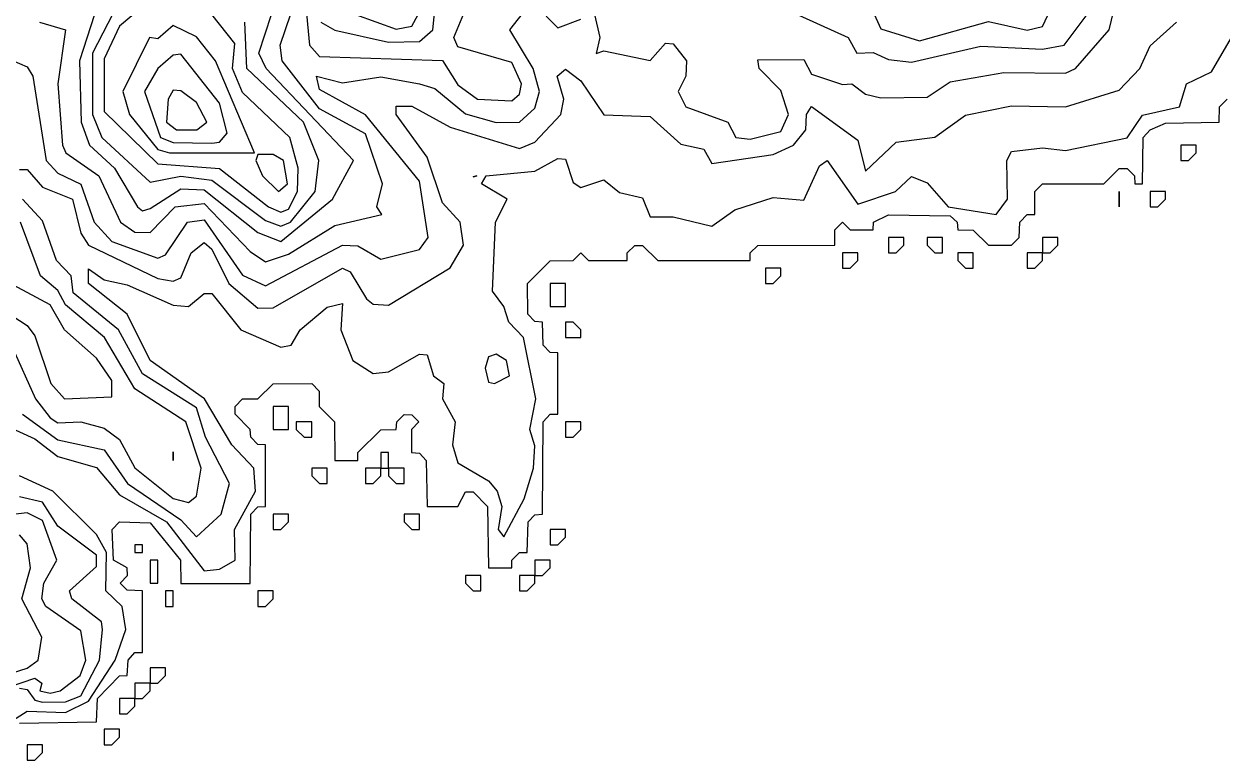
# Model space of a CAD drawing. Header units: metres. Extents: x 310028 to 360472, y 4137098 to 4159193.
# Drawn here: x 314416 to 316753, y 4138238 to 4139674 of the extents above; entities that cross this region are included whole.
import ezdxf

# ---------------------------------------------------------------- set-up
doc = ezdxf.new("R2010")
doc.units = ezdxf.units.M
for name, color, linetype in [('COAST', 5, 'Continuous'), ('CONTOUR', 254, 'Continuous'), ('CONTOUR_INDEX', 33, 'Continuous')]:
    doc.layers.add(name, color=color, linetype=linetype)

msp = doc.modelspace()

# ---------------------------------------------------------------- linework, layer by layer
at = {"layer": 'COAST'}
for points in [[(314407.5, 4138309.3), (314557.5, 4138312.4), (314559.6, 4138357.5), (314602.5, 4138401.9), (314617.6, 4138402.5), (314619.3, 4138432.5), (314632.5, 4138447.2), (314647.5, 4138447.5), (314647.7, 4138567.5), (314617.5, 4138569), (314603.8, 4138582.5), (314618, 4138597.5), (314617.9, 4138612.5), (314591, 4138627.5), (314588.4, 4138687.5), (314602.5, 4138702.4), (314662.5, 4138700.2), (314721.7, 4138627.5), (314722.5, 4138582.2), (314857.5, 4138582.3), (314859, 4138717.5), (314872.5, 4138731.7), (314887.6, 4138732.5), (314887.7, 4138852.5), (314872.5, 4138853.3), (314858.6, 4138867.5), (314857.7, 4138882.5), (314828.1, 4138912.5), (314828, 4138927.5), (314842.5, 4138942.4), (314872.5, 4138942.3), (314902.5, 4138972.1), (314977.5, 4138972.2), (314992.3, 4138957.5), (314992.2, 4138927.5), (315021.7, 4138897.5), (315022.5, 4138822.4), (315067.5, 4138822.5), (315067.7, 4138837.5), (315112.5, 4138882.1), (315142.5, 4138882.4), (315143.2, 4138897.5), (315157.5, 4138911.7), (315172.5, 4138911.4), (315186.4, 4138897.5), (315172.3, 4138882.5), (315172.2, 4138837.5), (315187.5, 4138836.3), (315200.9, 4138822.5), (315202.4, 4138732.5), (315262.5, 4138732.1), (315277.5, 4138760.8), (315292.5, 4138761), (315320.5, 4138732.5), (315322.3, 4138612.5), (315367.5, 4138612.4), (315367.9, 4138627.5), (315382.5, 4138642.3), (315397.5, 4138642.5), (315399.4, 4138702.5), (315412.5, 4138716.3), (315427.8, 4138717.5), (315429, 4138897.5), (315442.5, 4138912.3), (315457.5, 4138912.5), (315457.6, 4139032.5), (315442.5, 4139033.1), (315429, 4139047.5), (315427.7, 4139092.5), (315412.5, 4139093.4), (315398.8, 4139107.5), (315398.1, 4139167.5), (315442.5, 4139212), (315487.5, 4139212.5), (315502.5, 4139227.5), (315517.5, 4139212.3), (315592.5, 4139212.4), (315593, 4139227.5), (315607.5, 4139241.6), (315622.5, 4139241.8), (315652.5, 4139212.5), (315832.5, 4139212.4), (315832.8, 4139227.5), (315847.5, 4139241.8), (315997.5, 4139242.5), (315997.7, 4139272.5), (316012.5, 4139287.4), (316027.5, 4139272.1), (316072.5, 4139272.3), (316073.3, 4139287.5), (316102.5, 4139301.5), (316222.5, 4139299.9), (316236.4, 4139287.5), (316237.5, 4139272.3), (316267.5, 4139272), (316297.5, 4139242.2), (316342.5, 4139242.5), (316357.5, 4139257.5), (316358.4, 4139287.5), (316372.5, 4139302.2), (316387.6, 4139302.5), (316387.8, 4139347.5), (316402.5, 4139362.4), (316522.5, 4139362.3), (316552.5, 4139392.1), (316567.5, 4139392), (316582.4, 4139377.5), (316582.5, 4139362.5), (316597.5, 4139362.5), (316599.3, 4139452.5), (316612.5, 4139467.3), (316642.5, 4139480.3), (316747.5, 4139482.5), (316747.9, 4139512.5), (316762.5, 4139527.4)], [(316672.5, 4139422.5), (316672.5, 4139407.5), (316687.5, 4139407.5), (316702.5, 4139422.5), (316702.5, 4139437.5), (316672.5, 4139437.5), (316672.5, 4139422.5)], [(316552.5, 4139332.5), (316552.5, 4139317.5), (316552.5, 4139347.5), (316552.5, 4139332.5)], [(316612.5, 4139332.5), (316612.5, 4139317.5), (316627.5, 4139317.5), (316642.5, 4139332.5), (316642.5, 4139347.5), (316612.5, 4139347.5), (316612.5, 4139332.5)], [(316102.5, 4139242.5), (316102.5, 4139227.5), (316117.5, 4139227.5), (316132.5, 4139242.5), (316132.5, 4139257.5), (316102.5, 4139257.5), (316102.5, 4139242.5)], [(316177.5, 4139242.5), (316192.5, 4139227.5), (316207.5, 4139227.5), (316207.5, 4139257.5), (316177.5, 4139257.5), (316177.5, 4139242.5)], [(316402.5, 4139242.5), (316402.5, 4139227.5), (316417.5, 4139227.5), (316432.5, 4139242.5), (316432.5, 4139257.5), (316402.5, 4139257.5), (316402.5, 4139242.5)], [(316012.5, 4139212.5), (316012.5, 4139197.5), (316027.5, 4139197.5), (316042.5, 4139212.5), (316042.5, 4139227.5), (316012.5, 4139227.5), (316012.5, 4139212.5)], [(316237.5, 4139212.5), (316252.5, 4139197.5), (316267.5, 4139197.5), (316267.5, 4139227.5), (316237.5, 4139227.5), (316237.5, 4139212.5)], [(316372.5, 4139212.5), (316372.5, 4139197.5), (316387.5, 4139197.5), (316402.5, 4139212.5), (316402.5, 4139227.5), (316372.5, 4139227.5), (316372.5, 4139212.5)], [(315862.5, 4139182.5), (315862.5, 4139167.5), (315877.5, 4139167.5), (315892.5, 4139182.5), (315892.5, 4139197.5), (315862.5, 4139197.5), (315862.5, 4139182.5)], [(315442.5, 4139122.5), (315472.5, 4139122.5), (315472.5, 4139167.5), (315442.5, 4139167.5), (315442.5, 4139122.5)], [(315472.5, 4139062.5), (315502.5, 4139062.5), (315502.5, 4139077.5), (315487.5, 4139092.5), (315472.5, 4139092.5), (315472.5, 4139062.5)], [(314902.5, 4138882.5), (314932.5, 4138882.5), (314932.5, 4138927.5), (314902.5, 4138927.5), (314902.5, 4138882.5)], [(314947.5, 4138882.5), (314962.5, 4138867.5), (314977.5, 4138867.5), (314977.5, 4138897.5), (314947.5, 4138897.5), (314947.5, 4138882.5)], [(315472.5, 4138882.5), (315472.5, 4138867.5), (315487.5, 4138867.5), (315502.5, 4138882.5), (315502.5, 4138897.5), (315472.5, 4138897.5), (315472.5, 4138882.5)], [(315112.5, 4138822.5), (315112.5, 4138807.5), (315127.5, 4138807.5), (315127.5, 4138837.5), (315112.5, 4138837.5), (315112.5, 4138822.5)], [(314977.5, 4138792.5), (314992.5, 4138777.5), (315007.5, 4138777.5), (315007.5, 4138807.5), (314977.5, 4138807.5), (314977.5, 4138792.5)], [(315082.5, 4138792.5), (315082.5, 4138777.5), (315097.5, 4138777.5), (315112.5, 4138792.5), (315112.5, 4138807.5), (315082.5, 4138807.5), (315082.5, 4138792.5)], [(315127.5, 4138792.5), (315142.5, 4138777.5), (315157.5, 4138777.5), (315157.5, 4138807.5), (315127.5, 4138807.5), (315127.5, 4138792.5)], [(314902.5, 4138702.5), (314902.5, 4138687.5), (314917.5, 4138687.5), (314932.5, 4138702.5), (314932.5, 4138717.5), (314902.5, 4138717.6), (314902.5, 4138702.5)], [(315157.5, 4138702.5), (315172.5, 4138687.5), (315187.5, 4138687.5), (315187.5, 4138717.5), (315157.5, 4138717.5), (315157.5, 4138702.5)], [(315442.5, 4138672.5), (315442.5, 4138657.5), (315457.5, 4138657.5), (315472.5, 4138672.5), (315472.5, 4138687.5), (315442.5, 4138687.5), (315442.5, 4138672.5)], [(314632.5, 4138642.5), (314647.5, 4138642.5), (314647.5, 4138657.5), (314632.5, 4138657.5), (314632.5, 4138642.5)], [(314662.5, 4138582.5), (314677.5, 4138582.5), (314677.5, 4138627.5), (314662.5, 4138627.5), (314662.5, 4138582.5)], [(315412.5, 4138612.5), (315412.5, 4138597.5), (315427.5, 4138597.5), (315442.5, 4138612.5), (315442.5, 4138627.5), (315412.5, 4138627.5), (315412.5, 4138612.5)], [(315277.5, 4138582.5), (315292.5, 4138567.5), (315307.5, 4138567.5), (315307.5, 4138597.5), (315277.5, 4138597.5), (315277.5, 4138582.5)], [(315382.5, 4138582.5), (315382.5, 4138567.5), (315397.5, 4138567.5), (315412.5, 4138582.5), (315412.5, 4138597.5), (315382.5, 4138597.5), (315382.5, 4138582.5)], [(314692.5, 4138552.5), (314692.5, 4138537.5), (314707.5, 4138537.5), (314707.5, 4138567.5), (314692.5, 4138567.5), (314692.5, 4138552.5)], [(314872.5, 4138552.5), (314872.5, 4138537.5), (314887.5, 4138537.5), (314902.5, 4138552.5), (314902.5, 4138567.5), (314872.5, 4138567.5), (314872.5, 4138552.5)], [(314662.5, 4138402.5), (314662.5, 4138387.5), (314677.5, 4138387.5), (314692.5, 4138402.5), (314692.5, 4138417.5), (314662.5, 4138417.5), (314662.5, 4138402.5)], [(314632.5, 4138372.5), (314632.5, 4138357.5), (314647.5, 4138357.5), (314662.5, 4138372.5), (314662.5, 4138387.5), (314632.5, 4138387.5), (314632.5, 4138372.5)], [(314602.5, 4138342.5), (314602.5, 4138327.5), (314617.5, 4138327.5), (314632.5, 4138342.5), (314632.5, 4138357.5), (314602.5, 4138357.5), (314602.5, 4138342.5)], [(314572.5, 4138282.5), (314572.5, 4138267.5), (314587.5, 4138267.5), (314602.5, 4138282.5), (314602.5, 4138297.5), (314572.5, 4138297.5), (314572.5, 4138282.5)], [(314422.5, 4138252.5), (314422.5, 4138237.5), (314437.5, 4138237.5), (314452.5, 4138252.5), (314452.5, 4138267.5), (314422.5, 4138267.5), (314422.5, 4138252.5)]]:
    msp.add_lwpolyline(points, dxfattribs=at)
at = {"layer": 'CONTOUR'}
for points, elevation in [([(314619.6, 4139752.5), (314550, 4139617.5), (314549.8, 4139497.5), (314568.2, 4139452.5), (314662.5, 4139365.6), (314722.5, 4139376.9), (314782.5, 4139369.6), (314887.5, 4139290.4), (314917.5, 4139279.6), (314936.1, 4139287.5), (314984.3, 4139347.5), (314991.2, 4139407.5), (314961.3, 4139482.5), (314850.7, 4139587.5), (314847.1, 4139677.5)], 60), ([(314893.1, 4139317.5), (314917.5, 4139306.6), (314932.5, 4139312.7), (314949.9, 4139347.5), (314951.1, 4139392.5), (314935.1, 4139452.5), (314842.5, 4139540.7), (314822.8, 4139587.5), (314827.5, 4139636.4), (314782.5, 4139692.4), (314752.5, 4139710.8), (314737.5, 4139761.3), (314707.5, 4139758.1), (314602.5, 4139670.1), (314572.5, 4139606.1), (314572.5, 4139503.1), (314677.5, 4139401.1), (314797.5, 4139392), (314893.1, 4139317.5)], 70), ([(314392.5, 4139603.7), (314422.5, 4139590.8), (314433.4, 4139572.5), (314459.4, 4139407.5), (314482.5, 4139383), (314527.5, 4139361.4), (314553.5, 4139287.5), (314587.5, 4139249.5), (314677.5, 4139216.8), (314692.5, 4139223.4), (314735.2, 4139287.5), (314767.5, 4139291.9), (314842.5, 4139184.1), (314887.5, 4139163.4), (315037.5, 4139242.4), (315067.5, 4139241.2), (315112.5, 4139215), (315187.5, 4139234), (315204.3, 4139257.5), (315187.5, 4139367.1), (315082.5, 4139497.1), (314992.5, 4139546.2), (314987, 4139572.5), (315037.5, 4139559.6), (315112.5, 4139570.9), (315187.5, 4139557.3), (315217.5, 4139548.4), (315277.5, 4139498.5), (315337.5, 4139482.1), (315382.5, 4139482.4), (315412.5, 4139509.6), (315422, 4139542.5), (315409.7, 4139587.5), (315364.1, 4139662.5), (315397.5, 4139705.4)], 30), ([(314446.5, 4139677.5), (314497.5, 4139663), (314482.2, 4139557.5), (314491.8, 4139437.5), (314497.9, 4139422.5), (314562.3, 4139377.5), (314604.3, 4139287.5), (314632.5, 4139267.6), (314662.5, 4139267.2), (314711.2, 4139317.5), (314767.5, 4139323.6), (314857.5, 4139230.2), (314887.5, 4139210.2), (314932.5, 4139224.6), (315022.5, 4139281), (315114.4, 4139302.5), (315104.5, 4139317.5), (315115.4, 4139362.5), (315082.5, 4139460), (314992.5, 4139508.6), (314919.6, 4139602.5), (314916.2, 4139632.5), (314947.5, 4139725.2)], 40), ([(314964.9, 4139722.5), (314973.2, 4139632.5), (314992.5, 4139610.4), (315232.5, 4139603), (315262.5, 4139555.6), (315301.1, 4139527.5), (315367.5, 4139524.1), (315382.5, 4139537), (315386.7, 4139557.5), (315367.5, 4139598.7), (315262.5, 4139629.5), (315254.8, 4139647.5), (315277.5, 4139702.4)], 40), ([(315412.5, 4139712), (315457.5, 4139666.5), (315502.5, 4139683.5)], 30), ([(315529, 4139692.5), (315539.7, 4139647.5), (315532.5, 4139616.7), (315547.5, 4139621.5), (315637.5, 4139602.7), (315667.5, 4139636.9), (315682.5, 4139635.4), (315708.3, 4139602.5), (315707, 4139572.5), (315692.2, 4139542.5), (315706.8, 4139512.5), (315789.1, 4139482.5), (315804.7, 4139452.5), (315832.5, 4139449.4), (315892.5, 4139464.6), (315907.3, 4139497.5), (315892.5, 4139544.1), (315850.2, 4139587.5), (315847.5, 4139604.1), (315937.5, 4139604.8), (315952.5, 4139576.5), (316012.5, 4139555.8), (316031, 4139557.5), (316057.5, 4139537.5), (316087.5, 4139530), (316177.5, 4139531.2), (316222.5, 4139561.4), (316327.5, 4139579.4), (316447.5, 4139578), (316467, 4139587.5), (316533, 4139662.5), (316546.9, 4139722.5)], 30), ([(315063.2, 4139692.5), (315142.5, 4139663.9), (315172.5, 4139669.6), (315185.4, 4139692.5)], 60), ([(315907.5, 4139700.5), (316023.8, 4139647.5), (316040.9, 4139617.5), (316072.5, 4139618.5), (316102.5, 4139604.6), (316147.5, 4139599.8), (316282.5, 4139630.7), (316402.5, 4139624.7), (316445.2, 4139632.5), (316489.6, 4139692.5)], 40), ([(314407.5, 4139390.4), (314422.5, 4139390.1), (314452.5, 4139355.4), (314510.8, 4139332.5), (314527.5, 4139265.9), (314542.5, 4139242.5), (314677.5, 4139177.1), (314707.5, 4139172), (314722.5, 4139178.7), (314742.1, 4139227.5), (314767.5, 4139247.6), (314782.5, 4139234.5), (314815.6, 4139167.5), (314872.5, 4139119.3), (314902.5, 4139120.4), (315037.5, 4139197.6), (315052.5, 4139190.3), (315084.2, 4139137.5), (315097.5, 4139127.4), (315127.5, 4139125.6), (315247.5, 4139198.5), (315273.8, 4139242.5), (315266.9, 4139287.5), (315232.5, 4139325), (315202.5, 4139414.5), (315142.5, 4139497.5), (315142.5, 4139513.7), (315172.5, 4139513.8), (315247.5, 4139472.5), (315382.5, 4139430.9), (315412.5, 4139443.3), (315463.3, 4139497.5), (315469.4, 4139527.5), (315456.4, 4139572.5), (315472.5, 4139585.7), (315502.5, 4139563.2), (315547.5, 4139496.8), (315637.5, 4139493.6), (315697.5, 4139439.9), (315742.5, 4139429.8), (315757.5, 4139402), (315877.5, 4139419.3), (315916.9, 4139437.5), (315941.1, 4139467.5), (315942.3, 4139497.5), (315952.5, 4139512.8), (316042.5, 4139447.1), (316057.5, 4139387.2), (316117.5, 4139443.8), (316192.5, 4139453), (316252.5, 4139496.4), (316342.5, 4139514.2), (316447.5, 4139512.4), (316552.5, 4139545.2), (316592.5, 4139587.5), (316612.5, 4139631.2), (316663.8, 4139677.5)], 20), ([(314699.9, 4139422.5), (314866, 4139422.5), (314790.1, 4139602.5), (314752.5, 4139649.2), (314707.5, 4139671), (314677.5, 4139645.3), (314661.2, 4139647.5), (314609, 4139542.5), (314622.4, 4139497.5), (314677.5, 4139429), (314699.9, 4139422.5)], 80), ([(314377.5, 4138891.9), (314437.5, 4138864.5), (314482.5, 4138829.7), (314557.5, 4138808.2), (314602.5, 4138755.1), (314694.5, 4138702.5), (314767.5, 4138607), (314797.5, 4138609.9), (314828.1, 4138627.5), (314826.9, 4138687.5), (314868.2, 4138762.5), (314864.6, 4138807.5), (314821.5, 4138852.5), (314768.4, 4138942.5), (314662.5, 4139017.4), (314617.5, 4139107.9), (314542.2, 4139167.5), (314542.5, 4139196), (314572.5, 4139174.7), (314617.5, 4139165.2), (314707.5, 4139125.1), (314737.5, 4139122.7), (314767.5, 4139148.3), (314782.5, 4139148.3), (314839.2, 4139077.5), (314917.5, 4139043.1), (314937.5, 4139047.5), (314955.2, 4139077.5), (315007.5, 4139121.3), (315037.5, 4139128.4), (315034.1, 4139077.5), (315057.7, 4139017.5), (315097.5, 4138991.9), (315127.5, 4138995.5), (315187.5, 4139029.6), (315202.5, 4139028.1), (315215.3, 4138987.5), (315235.1, 4138972.5), (315232.8, 4138942.5), (315257.3, 4138897.5), (315252.3, 4138852.5), (315262.5, 4138817.5), (315322.5, 4138782.6), (315339.3, 4138762.5), (315348.5, 4138732.5), (315340.9, 4138687.5), (315352.5, 4138672.9), (315391.6, 4138747.5), (315409.8, 4138807.5), (315412.5, 4138850.8), (315403.2, 4138882.5), (315414.3, 4138942.5), (315390.8, 4139062.5), (315361.7, 4139092.5), (315352.5, 4139122.9), (315330, 4139152.5), (315335.9, 4139287.5), (315358.4, 4139332.5), (315308.8, 4139362.5), (315318, 4139377.5), (315412.5, 4139386.7), (315457.5, 4139411.7), (315472.5, 4139410.5), (315487.5, 4139364.9), (315502.5, 4139355.3), (315547.5, 4139370.3), (315577.5, 4139345.4), (315622.5, 4139335.1), (315637.5, 4139297.8), (315682.5, 4139298), (315757.5, 4139279.8), (315802.5, 4139311.6), (315877.5, 4139335.3), (315937.5, 4139330.2), (315967.5, 4139397.5), (315982.5, 4139407.9), (316042.5, 4139322.5), (316116, 4139347.5), (316147.5, 4139376.8), (316177.5, 4139364), (316218.7, 4139317.5), (316312.5, 4139302.1), (316334.6, 4139332.5), (316333.2, 4139407.5), (316342.5, 4139425.1), (316402.5, 4139432.6), (316447.5, 4139427.5), (316567.5, 4139452.2), (316597.5, 4139496.5), (316669.7, 4139512.5), (316683.5, 4139557.5), (316732.5, 4139580.5), (316771, 4139647.5)], 10), ([(314682.7, 4139452.5), (314707.5, 4139443.1), (314782.5, 4139441.4), (314797.5, 4139443.2), (314812.5, 4139461), (314797.5, 4139519.3), (314722.5, 4139615), (314707.5, 4139613.2), (314677.5, 4139587.1), (314651.6, 4139542.5), (314682.7, 4139452.5)], 90), ([(314912.5, 4139347.5), (314930.2, 4139362.5), (314922.6, 4139407.5), (314902.5, 4139419.5), (314872.5, 4139419.4), (314868.7, 4139407.5), (314881.8, 4139377.5), (314912.5, 4139347.5)], 80), ([(315292.5, 4139375.6), (315299.8, 4139377.5), (315292.5, 4139375.6)], 10), ([(314413.5, 4138912.5), (314482.5, 4138862.5), (314572.5, 4138843), (314618, 4138777.5), (314722.5, 4138706.3), (314752.5, 4138673.1), (314800.7, 4138717.5), (314817.3, 4138777.5), (314770.6, 4138867.5), (314752.5, 4138925), (314647.5, 4138991.1), (314600.7, 4139077.5), (314512.5, 4139149.2), (314508.5, 4139182.5), (314479.6, 4139212.5), (314452.5, 4139289.8), (314413.6, 4139332.5)], 20), ([(314392.5, 4139045.4), (314438.9, 4138942.5), (314467.5, 4138905.5), (314482.5, 4138895.8), (314527.5, 4138897.9), (314572.5, 4138885), (314602.5, 4138863.2), (314632.5, 4138807.8), (314707.5, 4138748.3), (314737.5, 4138740.3), (314752.5, 4138752.3), (314761.8, 4138807.5), (314731.9, 4138897.5), (314632.5, 4138962.2), (314573.4, 4139062.5), (314497.5, 4139126.2), (314482.5, 4139153.9), (314448.5, 4139182.5), (314409.9, 4139287.5)], 30), ([(314347.5, 4139134.5), (314422.5, 4139085.9), (314437.5, 4139065.8), (314468.6, 4138972.5), (314495.2, 4138942.5), (314587.5, 4138946.3), (314587.5, 4138978.3), (314557.5, 4139021.9), (314495.3, 4139077.5), (314467.5, 4139126.3), (314377.5, 4139173.9)], 40), ([(315333.7, 4138972.5), (315363.5, 4138987.5), (315357.2, 4139017.5), (315337.5, 4139030), (315322.5, 4139024.2), (315315.6, 4139002.5), (315322.5, 4138975.2), (315333.7, 4138972.5)], 20), ([(314707.4, 4138822.5), (314707.5, 4138838.9), (314707.4, 4138822.5)], 40), ([(314362.5, 4138295), (314422.5, 4138332.9), (314497.5, 4138330.2), (314542.5, 4138352.7), (314594.1, 4138432.5), (314614.8, 4138492.5), (314608, 4138537.5), (314576.2, 4138567.5), (314577, 4138642.5), (314557.5, 4138677.8), (314472.6, 4138762.5), (314407.5, 4138792.2)], 10), ([(314407.5, 4138377.5), (314422.5, 4138375.5), (314437.5, 4138354.1), (314452.5, 4138350.4), (314497.5, 4138351.4), (314527.5, 4138362.8), (314563.7, 4138432.5), (314569.8, 4138492.5), (314567.5, 4138507.5), (314509.7, 4138552.5), (314505.1, 4138567.5), (314557.5, 4138615.6), (314557.5, 4138637.1), (314482.5, 4138694), (314452.5, 4138740.8), (314407.5, 4138751.4)], 20), ([(314332.5, 4138361.4), (314437.5, 4138397.4), (314451.4, 4138387.5), (314447.3, 4138372.5), (314467.5, 4138368.3), (314486.8, 4138372.5), (314526, 4138402.5), (314537, 4138432.5), (314527.5, 4138489.8), (314458.8, 4138537.5), (314451.2, 4138552.5), (314454.9, 4138582.5), (314480.7, 4138627.5), (314452.5, 4138705), (314422.5, 4138720.1), (314332.5, 4138709.9)], 30), ([(314332.5, 4138388.5), (314422.5, 4138416.8), (314443.8, 4138432.5), (314451, 4138477.5), (314412.4, 4138552.5), (314429.2, 4138612.5), (314422.5, 4138659.6), (314407.5, 4138677.1)], 40)]:
    msp.add_lwpolyline(points, dxfattribs=dict(at, elevation=elevation))
at = {"layer": 'CONTOUR_INDEX'}
for points, elevation in [([(314568.1, 4139737.5), (314524.8, 4139602.5), (314527.8, 4139482.5), (314544.2, 4139437.5), (314592.6, 4139392.5), (314637.9, 4139317.5), (314647.5, 4139309.6), (314662.5, 4139313.9), (314722.5, 4139352.2), (314767.5, 4139350.2), (314872.5, 4139266.9), (314917.5, 4139249.6), (315018.1, 4139332.5), (315058.8, 4139407.5), (314888.9, 4139587.5), (314874.7, 4139617.5), (314899.3, 4139692.5)], 50), ([(314995.4, 4139677.5), (315022.5, 4139662), (315127.5, 4139639), (315187.5, 4139640.3), (315213.9, 4139662.5), (315218, 4139707.5)], 50), ([(316068.1, 4139707.5), (316087.5, 4139664.9), (316162.5, 4139641), (316297.5, 4139678.9), (316372.5, 4139661.9), (316402.5, 4139669.5), (316427.7, 4139722.5)], 50), ([(314714.1, 4139467.5), (314753.6, 4139467.5), (314773.2, 4139482.5), (314752.5, 4139521.1), (314722.5, 4139543.8), (314707.5, 4139544.9), (314697.7, 4139527.5), (314694.6, 4139482.5), (314714.1, 4139467.5)], 100)]:
    msp.add_lwpolyline(points, dxfattribs=dict(at, elevation=elevation))

doc.saveas('drawing.dxf')
